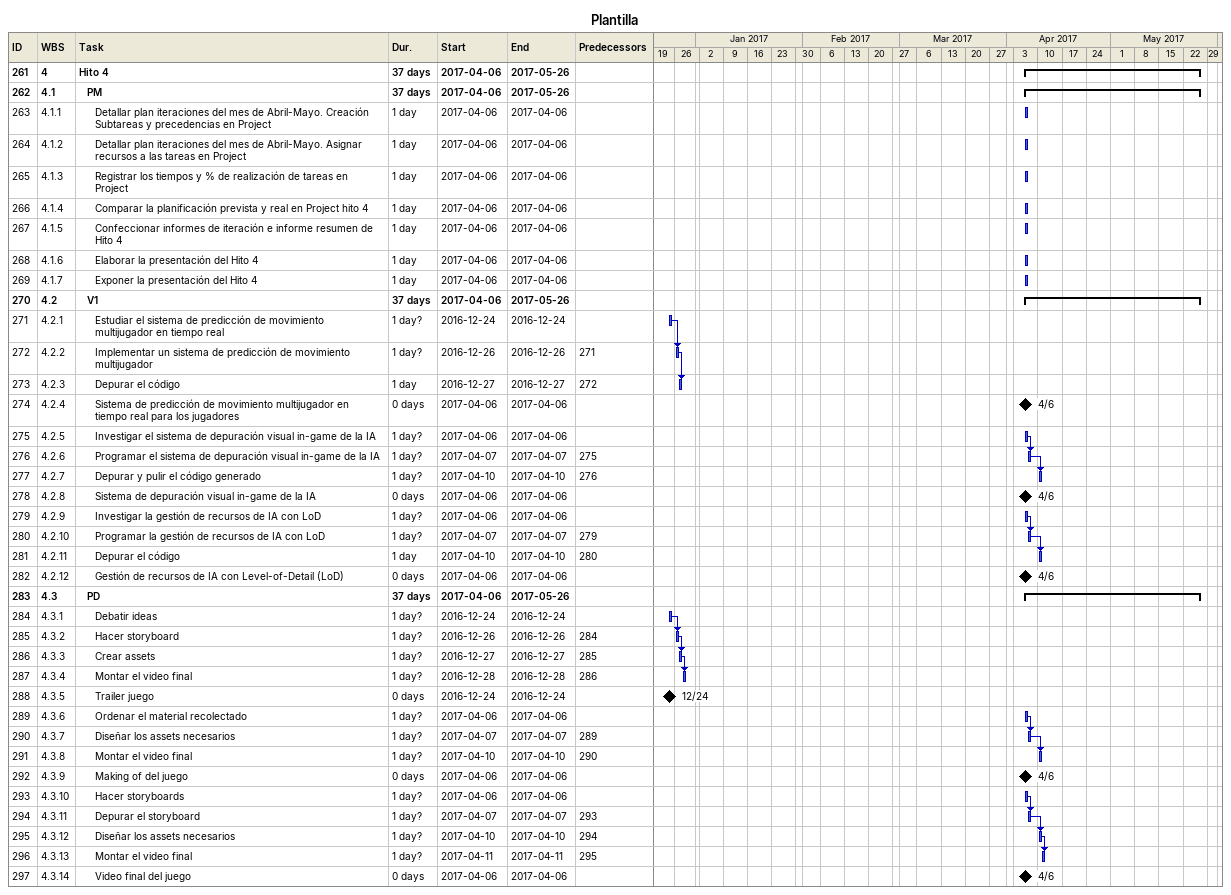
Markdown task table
Plantilla

| ID | WBS | Task | Duration | Start | Finish | Predecessors |
|---|---|---|---|---|---|---|
| 261 | 4 | **Hito 4** | 37d | 2017-04-06 | 2017-05-26 |  |
| 262 | 4.1 | **PM** | 37d | 2017-04-06 | 2017-05-26 |  |
| 263 | 4.1.1 | Detallar plan iteraciones del mes de Abril-Mayo. Creación Subtareas y precedencias en Project | 1d | 2017-04-06 | 2017-04-06 |  |
| 264 | 4.1.2 | Detallar plan iteraciones del mes de Abril-Mayo. Asignar recursos a las tareas en Project | 1d | 2017-04-06 | 2017-04-06 |  |
| 265 | 4.1.3 | Registrar los tiempos y % de realización de tareas en Project | 1d | 2017-04-06 | 2017-04-06 |  |
| 266 | 4.1.4 | Comparar la planificación prevista y real en Project hito 4 | 1d | 2017-04-06 | 2017-04-06 |  |
| 267 | 4.1.5 | Confeccionar informes de iteración e informe resumen de Hito 4 | 1d | 2017-04-06 | 2017-04-06 |  |
| 268 | 4.1.6 | Elaborar la presentación del Hito 4 | 1d | 2017-04-06 | 2017-04-06 |  |
| 269 | 4.1.7 | Exponer la presentación del Hito 4 | 1d | 2017-04-06 | 2017-04-06 |  |
| 270 | 4.2 | **V1** | 37d | 2017-04-06 | 2017-05-26 |  |
| 271 | 4.2.1 | Estudiar el sistema de predicción de movimiento multijugador en tiempo real | 1d? | 2016-12-24 | 2016-12-24 |  |
| 272 | 4.2.2 | Implementar un sistema de predicción de movimiento multijugador | 1d? | 2016-12-26 | 2016-12-26 | 271 |
| 273 | 4.2.3 | Depurar el código | 1d | 2016-12-27 | 2016-12-27 | 272 |
| 274 | 4.2.4 | Sistema de predicción de movimiento multijugador en tiempo real para los jugadores | 0d | 2017-04-06 | 2017-04-06 |  |
| 275 | 4.2.5 | Investigar el sistema de depuración visual in-game de la IA | 1d? | 2017-04-06 | 2017-04-06 |  |
| 276 | 4.2.6 | Programar el sistema de depuración visual in-game de la IA | 1d? | 2017-04-07 | 2017-04-07 | 275 |
| 277 | 4.2.7 | Depurar y pulir el código generado | 1d? | 2017-04-10 | 2017-04-10 | 276 |
| 278 | 4.2.8 | Sistema de depuración visual in-game de la IA | 0d | 2017-04-06 | 2017-04-06 |  |
| 279 | 4.2.9 | Investigar la gestión de recursos de IA con LoD | 1d? | 2017-04-06 | 2017-04-06 |  |
| 280 | 4.2.10 | Programar la gestión de recursos de IA con LoD | 1d? | 2017-04-07 | 2017-04-07 | 279 |
| 281 | 4.2.11 | Depurar el código | 1d | 2017-04-10 | 2017-04-10 | 280 |
| 282 | 4.2.12 | Gestión de recursos de IA con Level-of-Detail (LoD) | 0d | 2017-04-06 | 2017-04-06 |  |
| 283 | 4.3 | **PD** | 37d | 2017-04-06 | 2017-05-26 |  |
| 284 | 4.3.1 | Debatir ideas | 1d? | 2016-12-24 | 2016-12-24 |  |
| 285 | 4.3.2 | Hacer storyboard | 1d? | 2016-12-26 | 2016-12-26 | 284 |
| 286 | 4.3.3 | Crear assets | 1d? | 2016-12-27 | 2016-12-27 | 285 |
| 287 | 4.3.4 | Montar el video final | 1d? | 2016-12-28 | 2016-12-28 | 286 |
| 288 | 4.3.5 | Trailer juego | 0d | 2016-12-24 | 2016-12-24 |  |
| 289 | 4.3.6 | Ordenar el material recolectado | 1d? | 2017-04-06 | 2017-04-06 |  |
| 290 | 4.3.7 | Diseñar los assets necesarios | 1d? | 2017-04-07 | 2017-04-07 | 289 |
| 291 | 4.3.8 | Montar el video final | 1d? | 2017-04-10 | 2017-04-10 | 290 |
| 292 | 4.3.9 | Making of del juego | 0d | 2017-04-06 | 2017-04-06 |  |
| 293 | 4.3.10 | Hacer storyboards | 1d? | 2017-04-06 | 2017-04-06 |  |
| 294 | 4.3.11 | Depurar el storyboard | 1d? | 2017-04-07 | 2017-04-07 | 293 |
| 295 | 4.3.12 | Diseñar los assets necesarios | 1d? | 2017-04-10 | 2017-04-10 | 294 |
| 296 | 4.3.13 | Montar el video final | 1d? | 2017-04-11 | 2017-04-11 | 295 |
| 297 | 4.3.14 | Video final del juego | 0d | 2017-04-06 | 2017-04-06 |  |
